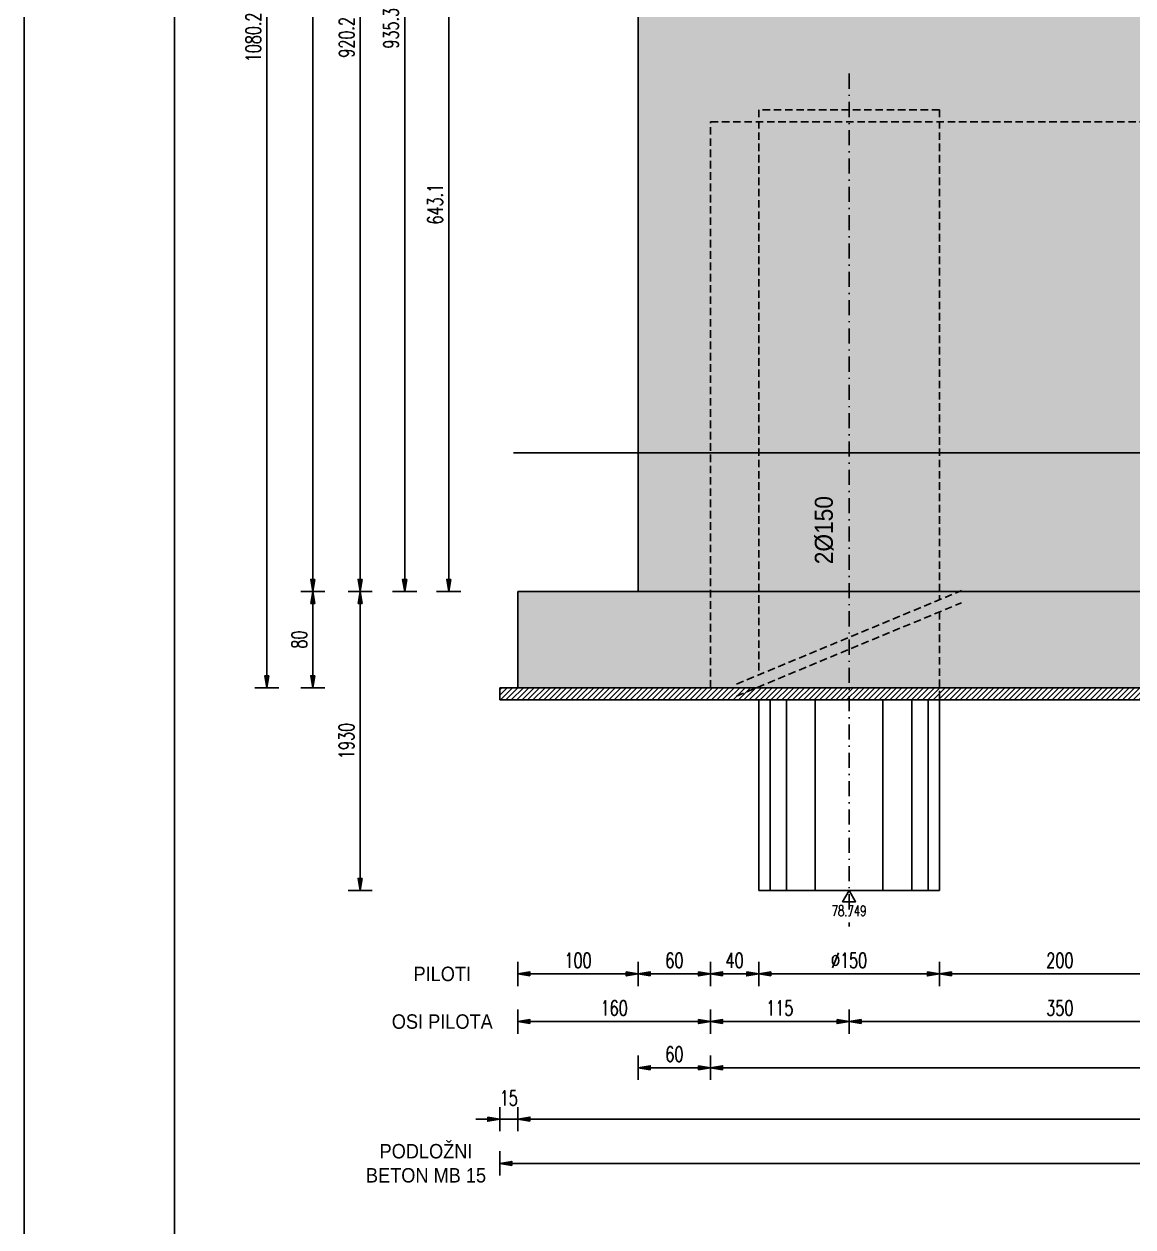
# Model space of a CAD drawing. Extents: x 4294 to 9958, y 64482 to 68154.
# Drawn here: x 4294 to 5215, y 66109 to 67108 of the extents above; entities that cross this region are included whole.
import ezdxf
from ezdxf.enums import TextEntityAlignment as Align

# ---------------------------------------------------------------- set-up
doc = ezdxf.new("R2010")
doc.units = 0
doc.header["$LTSCALE"] = 50
doc.header["$PDMODE"] = 34
doc.header["$PDSIZE"] = 5
doc.linetypes.add('CENTER', pattern=[0.47, 0.25, -0.1, 0.02, -0.1])
doc.linetypes.add('HIDDEN2', pattern=[0.1875, 0.125, -0.0625])
doc.layers.get('DEFPOINTS').update_dxf_attribs({"linetype": 'CONTINUOUS'})
for name, color, linetype in [('BETON', 7, 'CONTINUOUS'), ('BETON tan', 40, 'CONTINUOUS'), ('KOTE', 4, 'CONTINUOUS'), ('NEVIDLJIVO', 9, 'HIDDEN2'), ('OSI', 2, 'CENTER'), ('POM', 9, 'CONTINUOUS'), ('TANKO', 8, 'CONTINUOUS'), ('TEKST', 7, 'CONTINUOUS')]:
    doc.layers.add(name, color=color, linetype=linetype)
doc.styles.add('KOTE', font='romans.shx', dxfattribs={"width": 0.7})
doc.styles.get("Standard").update_dxf_attribs({"font": 'romans.shx', "width": 0.9})
doc.dimstyles.new('M50', dxfattribs={"dimscale": 100, "dimtxt": 0.125, "dimasz": 0.1, "dimexe": 0.4, "dimexo": 2, "dimgap": 0.05, "dimtad": 1, "dimdec": 1, "dimrnd": 0.01, "dimdsep": 46, "dimtxsty": 'KOTE', "dimblk1": 'S', "dimblk2": 'S', "dimsah": 1, "dimcen": 0.4, "dimdle": 0.4, "dimse1": 1, "dimse2": 1, "dimclrd": 8, "dimclre": 251, "dimclrt": 4, "dimadec": 0, "dimazin": 0, "dimtfac": 1, "dimtdec": 1, "dimtmove": 2, "dimatfit": 3, "dimldrblk": 'S', "dimfxl": 0, "dimtvp": 1, "dimtolj": 1, "dimtzin": 4, "dimarcsym": 0})

# ---------------------------------------------------------------- blocks, each defined once
blk = doc.blocks.new('S')
at = {"layer": 'KOTE', "color": 9}
blk.add_line((0, 1), (0, -1), dxfattribs=at)
blk.add_lwpolyline([(-1, 0.167), (-1, -0.167), (0, 0)], close=True, dxfattribs=at)
at = {"layer": 'KOTE', "color": 9, "linetype": 'ByBlock'}
blk.add_solid([(-1, 0.167), (-1, -0.167), (0, 0)], dxfattribs=at)
blk = doc.blocks.new('*D326')
at = {"layer": 'DEFPOINTS', "color": 0}
for p in [(4804.43, 66637.07), (4704.43, 66557.07), (4804.43, 66319.41)]:
    blk.add_point(p, dxfattribs=at)
at = {"layer": 'POM', "color": 8, "lineweight": -2}
blk.add_line((4714.43, 66319.41), (4794.43, 66319.41), dxfattribs=at)
at = {"layer": 'POM', "color": 8, "lineweight": -2, "xscale": 10, "yscale": 10, "zscale": 10, "rotation": 180}
blk.add_blockref('S', (4704.43, 66319.41), dxfattribs=at)
at = {"layer": 'POM', "color": 8, "lineweight": -2, "xscale": 10, "yscale": 10, "zscale": 10}
blk.add_blockref('S', (4804.43, 66319.41), dxfattribs=at)
at = {"layer": 'POM', "color": 4, "insert": (4754.43, 66330.66), "char_height": 12.5, "attachment_point": 5, "style": 'KOTE'}
blk.add_mtext('\\A1;100', dxfattribs=at)
blk = doc.blocks.new('*D327')
at = {"layer": 'DEFPOINTS', "color": 0}
for p in [(4804.43, 66637.07), (4864.43, 66557.07), (4864.43, 66319.41)]:
    blk.add_point(p, dxfattribs=at)
at = {"layer": 'POM', "color": 8, "lineweight": -2}
blk.add_line((4814.43, 66319.41), (4854.43, 66319.41), dxfattribs=at)
at = {"layer": 'POM', "color": 8, "lineweight": -2, "xscale": 10, "yscale": 10, "zscale": 10, "rotation": 180}
blk.add_blockref('S', (4804.43, 66319.41), dxfattribs=at)
at = {"layer": 'POM', "color": 8, "lineweight": -2, "xscale": 10, "yscale": 10, "zscale": 10}
blk.add_blockref('S', (4864.43, 66319.41), dxfattribs=at)
at = {"layer": 'POM', "color": 4, "insert": (4834.43, 66330.66), "char_height": 12.5, "attachment_point": 5, "style": 'KOTE'}
blk.add_mtext('\\A1;60', dxfattribs=at)
blk = doc.blocks.new('*D328')
at = {"layer": 'DEFPOINTS', "color": 0}
for p in [(4864.43, 66557.07), (4904.43, 66388.71), (4904.43, 66319.41)]:
    blk.add_point(p, dxfattribs=at)
at = {"layer": 'POM', "color": 8, "lineweight": -2}
blk.add_line((4874.43, 66319.41), (4894.43, 66319.41), dxfattribs=at)
at = {"layer": 'POM', "color": 8, "lineweight": -2, "xscale": 10, "yscale": 10, "zscale": 10, "rotation": 180}
blk.add_blockref('S', (4864.43, 66319.41), dxfattribs=at)
at = {"layer": 'POM', "color": 8, "lineweight": -2, "xscale": 10, "yscale": 10, "zscale": 10}
blk.add_blockref('S', (4904.43, 66319.41), dxfattribs=at)
at = {"layer": 'POM', "color": 4, "insert": (4884.43, 66330.66), "char_height": 12.5, "attachment_point": 5, "style": 'KOTE'}
blk.add_mtext('\\A1;40', dxfattribs=at)
blk = doc.blocks.new('*D329')
at = {"layer": 'DEFPOINTS', "color": 0}
for p in [(4904.43, 66388.71), (5054.43, 66388.71), (5054.43, 66319.41)]:
    blk.add_point(p, dxfattribs=at)
at = {"layer": 'POM', "color": 8, "lineweight": -2}
blk.add_line((4914.43, 66319.41), (5044.43, 66319.41), dxfattribs=at)
at = {"layer": 'POM', "color": 8, "lineweight": -2, "xscale": 10, "yscale": 10, "zscale": 10, "rotation": 180}
blk.add_blockref('S', (4904.43, 66319.41), dxfattribs=at)
at = {"layer": 'POM', "color": 8, "lineweight": -2, "xscale": 10, "yscale": 10, "zscale": 10}
blk.add_blockref('S', (5054.43, 66319.41), dxfattribs=at)
at = {"layer": 'POM', "color": 4, "insert": (4979.43, 66330.66), "char_height": 12.5, "attachment_point": 5, "style": 'KOTE'}
blk.add_mtext('\\A1;%%c150', dxfattribs=at)
blk = doc.blocks.new('*D330')
at = {"layer": 'DEFPOINTS', "color": 0}
for p in [(5054.43, 66388.71), (5254.43, 66388.71), (5254.43, 66319.41)]:
    blk.add_point(p, dxfattribs=at)
at = {"layer": 'POM', "color": 8, "lineweight": -2}
blk.add_line((5064.43, 66319.41), (5244.43, 66319.41), dxfattribs=at)
at = {"layer": 'POM', "color": 8, "lineweight": -2, "xscale": 10, "yscale": 10, "zscale": 10, "rotation": 180}
blk.add_blockref('S', (5054.43, 66319.41), dxfattribs=at)
at = {"layer": 'POM', "color": 8, "lineweight": -2, "xscale": 10, "yscale": 10, "zscale": 10}
blk.add_blockref('S', (5254.43, 66319.41), dxfattribs=at)
at = {"layer": 'POM', "color": 4, "insert": (5154.43, 66330.66), "char_height": 12.5, "attachment_point": 5, "style": 'KOTE'}
blk.add_mtext('\\A1;200', dxfattribs=at)
blk = doc.blocks.new('*D339')
at = {"layer": 'DEFPOINTS', "color": 0}
for p in [(4704.43, 66557.07), (4864.43, 66557.07), (4864.43, 66279.82)]:
    blk.add_point(p, dxfattribs=at)
at = {"layer": 'POM', "color": 8, "lineweight": -2}
blk.add_line((4714.43, 66279.82), (4854.43, 66279.82), dxfattribs=at)
at = {"layer": 'POM', "color": 8, "lineweight": -2, "xscale": 10, "yscale": 10, "zscale": 10, "rotation": 180}
blk.add_blockref('S', (4704.43, 66279.82), dxfattribs=at)
at = {"layer": 'POM', "color": 8, "lineweight": -2, "xscale": 10, "yscale": 10, "zscale": 10}
blk.add_blockref('S', (4864.43, 66279.82), dxfattribs=at)
at = {"layer": 'POM', "color": 4, "insert": (4784.43, 66291.07), "char_height": 12.5, "attachment_point": 5, "style": 'KOTE'}
blk.add_mtext('\\A1;160', dxfattribs=at)
blk = doc.blocks.new('*D340')
at = {"layer": 'DEFPOINTS', "color": 0}
for p in [(4864.43, 66557.07), (4979.43, 66358.71), (4979.43, 66279.82)]:
    blk.add_point(p, dxfattribs=at)
at = {"layer": 'POM', "color": 8, "lineweight": -2}
blk.add_line((4874.43, 66279.82), (4969.43, 66279.82), dxfattribs=at)
at = {"layer": 'POM', "color": 8, "lineweight": -2, "xscale": 10, "yscale": 10, "zscale": 10, "rotation": 180}
blk.add_blockref('S', (4864.43, 66279.82), dxfattribs=at)
at = {"layer": 'POM', "color": 8, "lineweight": -2, "xscale": 10, "yscale": 10, "zscale": 10}
blk.add_blockref('S', (4979.43, 66279.82), dxfattribs=at)
at = {"layer": 'POM', "color": 4, "insert": (4921.93, 66291.07), "char_height": 12.5, "attachment_point": 5, "style": 'KOTE'}
blk.add_mtext('\\A1;115', dxfattribs=at)
blk = doc.blocks.new('*D341')
at = {"layer": 'DEFPOINTS', "color": 0}
for p in [(4979.43, 66358.71), (5329.43, 66358.71), (5329.43, 66279.82)]:
    blk.add_point(p, dxfattribs=at)
at = {"layer": 'POM', "color": 8, "lineweight": -2}
blk.add_line((4989.43, 66279.82), (5319.43, 66279.82), dxfattribs=at)
at = {"layer": 'POM', "color": 8, "lineweight": -2, "xscale": 10, "yscale": 10, "zscale": 10, "rotation": 180}
blk.add_blockref('S', (4979.43, 66279.82), dxfattribs=at)
at = {"layer": 'POM', "color": 8, "lineweight": -2, "xscale": 10, "yscale": 10, "zscale": 10}
blk.add_blockref('S', (5329.43, 66279.82), dxfattribs=at)
at = {"layer": 'POM', "color": 4, "insert": (5154.43, 66291.07), "char_height": 12.5, "attachment_point": 5, "style": 'KOTE'}
blk.add_mtext('\\A1;350', dxfattribs=at)
blk = doc.blocks.new('*D346')
at = {"layer": 'DEFPOINTS', "color": 0}
for p in [(4864.43, 66557.07), (6144.43, 66557.07), (6144.43, 66241.58)]:
    blk.add_point(p, dxfattribs=at)
at = {"layer": 'POM', "color": 8, "lineweight": -2}
blk.add_line((4874.43, 66241.58), (6134.43, 66241.58), dxfattribs=at)
at = {"layer": 'POM', "color": 8, "lineweight": -2, "xscale": 10, "yscale": 10, "zscale": 10, "rotation": 180}
blk.add_blockref('S', (4864.43, 66241.58), dxfattribs=at)
at = {"layer": 'POM', "color": 8, "lineweight": -2, "xscale": 10, "yscale": 10, "zscale": 10}
blk.add_blockref('S', (6144.43, 66241.58), dxfattribs=at)
at = {"layer": 'POM', "color": 4, "insert": (5504.43, 66252.83), "char_height": 12.5, "attachment_point": 5, "style": 'KOTE'}
blk.add_mtext('\\A1;1280', dxfattribs=at)
blk = doc.blocks.new('*D347')
at = {"layer": 'DEFPOINTS', "color": 0}
for p in [(4704.43, 66557.07), (6304.43, 66557.07), (6304.43, 66198.84)]:
    blk.add_point(p, dxfattribs=at)
at = {"layer": 'POM', "color": 8, "lineweight": -2}
blk.add_line((4714.43, 66198.84), (6294.43, 66198.84), dxfattribs=at)
at = {"layer": 'POM', "color": 8, "lineweight": -2, "xscale": 10, "yscale": 10, "zscale": 10, "rotation": 180}
blk.add_blockref('S', (4704.43, 66198.84), dxfattribs=at)
at = {"layer": 'POM', "color": 8, "lineweight": -2, "xscale": 10, "yscale": 10, "zscale": 10}
blk.add_blockref('S', (6304.43, 66198.84), dxfattribs=at)
at = {"layer": 'POM', "color": 4, "insert": (5504.43, 66210.09), "char_height": 12.5, "attachment_point": 5, "style": 'KOTE'}
blk.add_mtext('\\A1;1600', dxfattribs=at)
blk = doc.blocks.new('*D348')
at = {"layer": 'DEFPOINTS', "color": 0}
for p in [(4704.43, 66557.07), (4689.43, 66547.07), (4704.43, 66198.84)]:
    blk.add_point(p, dxfattribs=at)
at = {"layer": 'POM', "color": 8, "lineweight": -2}
for p, q in [((4679.43, 66198.84), (4669.43, 66198.84)), ((4689.43, 66198.84), (4704.43, 66198.84)), ((4714.43, 66198.84), (4724.43, 66198.84))]:
    blk.add_line(p, q, dxfattribs=at)
at = {"layer": 'POM', "color": 8, "lineweight": -2, "xscale": 10, "yscale": 10, "zscale": 10}
blk.add_blockref('S', (4689.43, 66198.84), dxfattribs=at)
at = {"layer": 'POM', "color": 8, "lineweight": -2, "xscale": 10, "yscale": 10, "zscale": 10, "rotation": 180}
blk.add_blockref('S', (4704.43, 66198.84), dxfattribs=at)
at = {"layer": 'POM', "color": 4, "insert": (4696.93, 66216.39), "char_height": 12.5, "attachment_point": 5, "style": 'KOTE'}
blk.add_mtext('\\A1;15', dxfattribs=at)
blk = doc.blocks.new('*D350')
at = {"layer": 'DEFPOINTS', "color": 0}
for p in [(4689.43, 66547.07), (6319.43, 66547.07), (6319.43, 66162.15)]:
    blk.add_point(p, dxfattribs=at)
at = {"layer": 'POM', "color": 8, "lineweight": -2}
blk.add_line((4699.43, 66162.15), (6309.43, 66162.15), dxfattribs=at)
at = {"layer": 'POM', "color": 8, "lineweight": -2, "xscale": 10, "yscale": 10, "zscale": 10, "rotation": 180}
blk.add_blockref('S', (4689.43, 66162.15), dxfattribs=at)
at = {"layer": 'POM', "color": 8, "lineweight": -2, "xscale": 10, "yscale": 10, "zscale": 10}
blk.add_blockref('S', (6319.43, 66162.15), dxfattribs=at)
at = {"layer": 'POM', "color": 4, "insert": (5504.43, 66173.4), "char_height": 12.5, "attachment_point": 5, "style": 'KOTE'}
blk.add_mtext('\\A1;1630', dxfattribs=at)
blk = doc.blocks.new('*D351')
at = {"layer": 'DEFPOINTS', "color": 0}
for p in [(4804.43, 66637.07), (4864.43, 66557.07), (4864.43, 66241.58)]:
    blk.add_point(p, dxfattribs=at)
at = {"layer": 'POM', "color": 8, "lineweight": -2}
blk.add_line((4814.43, 66241.58), (4854.43, 66241.58), dxfattribs=at)
at = {"layer": 'POM', "color": 8, "lineweight": -2, "xscale": 10, "yscale": 10, "zscale": 10, "rotation": 180}
blk.add_blockref('S', (4804.43, 66241.58), dxfattribs=at)
at = {"layer": 'POM', "color": 8, "lineweight": -2, "xscale": 10, "yscale": 10, "zscale": 10}
blk.add_blockref('S', (4864.43, 66241.58), dxfattribs=at)
at = {"layer": 'POM', "color": 4, "insert": (4834.43, 66252.83), "char_height": 12.5, "attachment_point": 5, "style": 'KOTE'}
blk.add_mtext('\\A1;60', dxfattribs=at)
blk = doc.blocks.new('*D368')
at = {"layer": 'DEFPOINTS', "color": 0}
for p in [(4534.17, 66637.08), (4704.43, 66637.08), (4689.43, 66557.08)]:
    blk.add_point(p, dxfattribs=at)
at = {"layer": 'POM', "color": 8, "lineweight": -2}
blk.add_line((4534.17, 66567.08), (4534.17, 66627.08), dxfattribs=at)
at = {"layer": 'POM', "color": 8, "lineweight": -2, "xscale": 10, "yscale": 10, "zscale": 10}
for p, rotation in [((4534.17, 66637.08), 89.9997668163037), ((4534.17, 66557.08), 269.9997668163037)]:
    blk.add_blockref('S', p, dxfattribs=dict(at, rotation=rotation))
at = {"layer": 'POM', "color": 4, "insert": (4522.92, 66597.08), "char_height": 12.5, "attachment_point": 5, "rotation": 89.99977, "style": 'KOTE'}
blk.add_mtext('\\A1;80', dxfattribs=at)
blk = doc.blocks.new('*D369')
at = {"layer": 'DEFPOINTS', "color": 0}
for p in [(4647.05, 67280.17), (4854.44, 67280.17), (4704.43, 66637.08)]:
    blk.add_point(p, dxfattribs=at)
at = {"layer": 'POM', "color": 8, "lineweight": -2}
blk.add_line((4647.04, 66647.08), (4647.05, 67270.17), dxfattribs=at)
at = {"layer": 'POM', "color": 8, "lineweight": -2, "xscale": 10, "yscale": 10, "zscale": 10}
for p, rotation in [((4647.05, 67280.17), 89.9997668163037), ((4647.04, 66637.08), 269.9997668163037)]:
    blk.add_blockref('S', p, dxfattribs=dict(at, rotation=rotation))
at = {"layer": 'POM', "color": 4, "insert": (4635.79, 66958.63), "char_height": 12.5, "attachment_point": 5, "rotation": 89.99977, "style": 'KOTE'}
blk.add_mtext('\\A1;643.1', dxfattribs=at)
blk = doc.blocks.new('*D374')
at = {"layer": 'DEFPOINTS', "color": 0}
for p in [(4610.49, 67572.39), (4804.43, 67572.39), (4704.43, 66637.08)]:
    blk.add_point(p, dxfattribs=at)
at = {"layer": 'POM', "color": 8, "lineweight": -2}
blk.add_line((4610.48, 66647.08), (4610.49, 67562.39), dxfattribs=at)
at = {"layer": 'POM', "color": 8, "lineweight": -2, "xscale": 10, "yscale": 10, "zscale": 10}
for p, rotation in [((4610.49, 67572.39), 89.9997668163037), ((4610.48, 66637.08), 269.9997668163037)]:
    blk.add_blockref('S', p, dxfattribs=dict(at, rotation=rotation))
at = {"layer": 'POM', "color": 4, "insert": (4599.24, 67104.73), "char_height": 12.5, "attachment_point": 5, "rotation": 89.99977, "style": 'KOTE'}
blk.add_mtext('\\A1;935.3', dxfattribs=at)
blk = doc.blocks.new('*D377')
at = {"layer": 'DEFPOINTS', "color": 0}
for p in [(4779.43, 67557.31), (4573.48, 66637.08), (4704.43, 66637.08)]:
    blk.add_point(p, dxfattribs=at)
at = {"layer": 'POM', "color": 8, "lineweight": -2}
blk.add_line((4573.49, 67547.31), (4573.48, 66647.08), dxfattribs=at)
at = {"layer": 'POM', "color": 8, "lineweight": -2, "xscale": 10, "yscale": 10, "zscale": 10}
for p, rotation in [((4573.49, 67557.31), 89.99976681630372), ((4573.48, 66637.08), 269.9997668163037)]:
    blk.add_blockref('S', p, dxfattribs=dict(at, rotation=rotation))
at = {"layer": 'POM', "color": 4, "insert": (4562.24, 67097.19), "char_height": 12.5, "attachment_point": 5, "rotation": 89.99977, "style": 'KOTE'}
blk.add_mtext('\\A1;920.2', dxfattribs=at)
blk = doc.blocks.new('*D378')
at = {"layer": 'DEFPOINTS', "color": 0}
for p in [(4534.17, 67637.31), (4779.43, 67637.31), (4704.43, 66637.08)]:
    blk.add_point(p, dxfattribs=at)
at = {"layer": 'POM', "color": 8, "lineweight": -2}
blk.add_line((4534.17, 66647.08), (4534.17, 67627.31), dxfattribs=at)
at = {"layer": 'POM', "color": 8, "lineweight": -2, "xscale": 10, "yscale": 10, "zscale": 10}
for p, rotation in [((4534.17, 67637.31), 89.9997668163037), ((4534.17, 66637.08), 269.9997668163037)]:
    blk.add_blockref('S', p, dxfattribs=dict(at, rotation=rotation))
at = {"layer": 'POM', "color": 4, "insert": (4522.92, 67137.19), "char_height": 12.5, "attachment_point": 5, "rotation": 89.99977, "style": 'KOTE'}
blk.add_mtext('\\A1;1000.2', dxfattribs=at)
blk = doc.blocks.new('*D379')
at = {"layer": 'DEFPOINTS', "color": 0}
for p in [(4496.12, 67637.31), (4779.43, 67637.31), (4689.43, 66557.08)]:
    blk.add_point(p, dxfattribs=at)
at = {"layer": 'POM', "color": 8, "lineweight": -2}
blk.add_line((4496.12, 66567.08), (4496.12, 67627.31), dxfattribs=at)
at = {"layer": 'POM', "color": 8, "lineweight": -2, "xscale": 10, "yscale": 10, "zscale": 10}
for p, rotation in [((4496.12, 67637.31), 89.9997668163037), ((4496.12, 66557.08), 269.9997668163037)]:
    blk.add_blockref('S', p, dxfattribs=dict(at, rotation=rotation))
at = {"layer": 'POM', "color": 4, "insert": (4484.87, 67097.19), "char_height": 12.5, "attachment_point": 5, "rotation": 89.99977, "style": 'KOTE'}
blk.add_mtext('\\A1;1080.2', dxfattribs=at)
blk = doc.blocks.new('*D411')
at = {"layer": 'BETON tan', "color": 8, "lineweight": -2}
blk.add_line((4573.48, 66627.08), (4573.48, 66398.71), dxfattribs=at)
at = {"layer": 'DEFPOINTS', "color": 0}
for p in [(4704.43, 66637.08), (4573.48, 66388.71), (4904.43, 66388.71)]:
    blk.add_point(p, dxfattribs=at)
at = {"layer": 'BETON tan', "color": 8, "lineweight": -2, "xscale": 10, "yscale": 10, "zscale": 10}
for p, rotation in [((4573.48, 66637.08), 90), ((4573.48, 66388.71), 270)]:
    blk.add_blockref('S', p, dxfattribs=dict(at, rotation=rotation))
at = {"layer": 'BETON tan', "color": 4, "insert": (4562.18, 66512.89), "char_height": 12.5, "attachment_point": 5, "rotation": 90, "style": 'KOTE'}
blk.add_mtext('\\A1;{\\fRomanS|b0|i0|c238|p2;1930}', dxfattribs=at)
blk = doc.blocks.new('dKOT')
at = {"layer": 'TANKO'}
blk.add_lwpolyline([(0, 0), (0.155, -0.268), (-0.155, -0.268)], close=True, dxfattribs=at)
at = {"layer": 'KOTE', "style": 'KOTE', "width": 0.7}
blk.add_attdef('KOTA', text='', height=0.25, dxfattribs=at).set_placement((0, -0.482), align=Align.MIDDLE)

msp = doc.modelspace()

# ---------------------------------------------------------------- hatches: boundary and pattern name
at = {"layer": 'BETON tan'}
h = msp.add_hatch(dxfattribs=at)
h.set_pattern_fill('DOTS', color=256, style=0)
h.paths.add_polyline_path([(4804.43, 67187.07), (5300.53, 67187.07), (5300.53, 67107.02), (4804.43, 67107.02)])
h.paths.add_polyline_path([(5020.68, 67140.11), (5048.18, 67140.11), (5048.18, 67121.36), (5020.68, 67121.36)], flags=24)
h.paths.add_polyline_path([(5020.68, 67174.16), (5048.18, 67174.16), (5048.18, 67155.41), (5020.68, 67155.41)], flags=24)
h.paths.add_polyline_path([(4951.72, 67174.16), (4972.14, 67174.16), (4972.14, 67155.41), (4951.72, 67155.41)], flags=24)
h.paths.add_polyline_path([(4891.73, 67174.16), (4912.14, 67174.16), (4912.14, 67155.41), (4891.73, 67155.41)], flags=24)
h.paths.add_polyline_path([(5096.72, 67174.16), (5117.14, 67174.16), (5117.14, 67155.41), (5096.72, 67155.41)], flags=24)
h.paths.add_polyline_path([(5255.06, 67174.16), (5283.81, 67174.16), (5283.81, 67155.41), (5255.06, 67155.41)], flags=24)
h = msp.add_hatch(dxfattribs=at)
h.set_pattern_fill('DOTS', color=256, style=0)
h.paths.add_polyline_path([(4804.43, 67107.02), (5300.53, 67107.02), (5300.53, 67026.97), (4804.43, 67026.97)])
h.paths.add_polyline_path([(4804.43, 67026.97), (5300.53, 67026.97), (5300.53, 66946.91), (4804.43, 66946.91)])
h = msp.add_hatch(dxfattribs=at)
h.set_pattern_fill('DOTS', color=256, style=0)
h.paths.add_polyline_path([(4804.43, 66946.91), (5300.53, 66946.91), (5300.53, 66866.86), (4804.43, 66866.86)])
h.paths.add_polyline_path([(4804.43, 66866.86), (5300.53, 66866.86), (5300.53, 66786.81), (4804.43, 66786.81)])
h = msp.add_hatch(dxfattribs=at)
h.set_pattern_fill('DOTS', color=256, style=0)
h.paths.add_polyline_path([(4804.43, 66786.81), (5300.53, 66786.81), (5300.53, 66706.76), (4804.43, 66706.76)])
h.paths.add_polyline_path([(5300.53, 66706.76), (4804.43, 66706.76), (4804.43, 66637.07), (5300.53, 66637.07)])
h.paths.add_polyline_path([(4946.92, 66656.63), (4946.92, 66719.3), (4970.58, 66719.3), (4970.58, 66656.63)], flags=9)
h = msp.add_hatch(dxfattribs=at)
h.set_pattern_fill('DOTS', color=256, style=0)
h.paths.add_polyline_path([(4704.43, 66637.07), (5184.98, 66637.07), (5184.98, 66557.07), (4704.43, 66557.07)])
h = msp.add_hatch(dxfattribs=at)
h.set_pattern_fill('DOTS', color=256, style=0)
h.paths.add_polyline_path([(5184.98, 66637.07), (5504.43, 66637.08), (5504.44, 66557.07), (5184.98, 66557.07)])
h.paths.add_polyline_path([(5483.81, 66586.86), (5483.81, 66607.28), (5502.56, 66607.28), (5502.56, 66586.86)], flags=24)
at = {"layer": 'POM'}
h = msp.add_hatch(dxfattribs=at)
h.set_pattern_fill('ANSI31', color=256, style=0)
h.set_pattern_definition([(45, (-0.0003, 10), (-2.24506403, 2.24506403), [])])
h.paths.add_polyline_path([(4704.43, 66557.07), (4689.43, 66557.07), (4689.43, 66547.07), (6319.43, 66547.07), (6319.43, 66557.07), (6304.43, 66557.07)])

# ---------------------------------------------------------------- linework, layer by layer
at = {"layer": 'BETON'}
for p, q in [((4804.43, 67572.39), (4804.43, 66637.07)), ((4700.87, 66752.2), (6334.59, 66752.2)), ((4704.43, 66637.07), (6304.43, 66637.07)), ((4704.43, 66557.07), (4704.43, 66637.07)), ((4704.43, 66557.07), (6304.43, 66557.07))]:
    msp.add_line(p, q, dxfattribs=at)
for points in [[(4294.49, 64481.61), (9957.6, 64481.61), (9957.6, 68153.83), (4294.49, 68153.83)], [(4419.49, 64506.61), (9932.6, 64506.61), (9932.6, 68128.83), (4419.49, 68128.83)]]:
    msp.add_lwpolyline(points, close=True, dxfattribs=at)
at = {"layer": 'BETON tan'}
for p, q in [((4904.43, 66388.71), (4904.43, 66547.07)), ((5054.43, 66388.71), (5054.43, 66547.07)), ((4904.43, 66388.71), (5054.43, 66388.71))]:
    msp.add_line(p, q, dxfattribs=at)
at = {"layer": 'NEVIDLJIVO'}
for p, q in [((4904.43, 67037.07), (4904.43, 66567.77)), ((5054.43, 67037.07), (4904.43, 67037.07)), ((5054.43, 67037.07), (5054.43, 66630.08)), ((4864.43, 67027.07), (6144.43, 67027.07)), ((4864.43, 66557.07), (4864.43, 67027.07)), ((4885.96, 66560.1), (5072.9, 66637.76)), ((4885.96, 66550.1), (5072.9, 66627.76)), ((5054.43, 66620.08), (5054.43, 66547.07))]:
    msp.add_line(p, q, dxfattribs=at)
at = {"layer": 'OSI'}
msp.add_line((4979.43, 67067.07), (4979.43, 66358.71), dxfattribs=at)
at = {"layer": 'POM'}
for p, q in [((4704.43, 66557.07), (4689.43, 66557.07)), ((4689.43, 66557.07), (4689.43, 66547.07)), ((6319.43, 66547.07), (4689.43, 66547.07)), ((4913.82, 66547.07), (4913.82, 66388.71)), ((4927.37, 66547.07), (4927.37, 66388.71)), ((4951.35, 66547.07), (4951.35, 66388.71)), ((5007.52, 66547.07), (5007.52, 66388.71)), ((5031.5, 66547.07), (5031.5, 66388.71)), ((5045.05, 66547.07), (5045.05, 66388.71))]:
    msp.add_line(p, q, dxfattribs=at)

# ---------------------------------------------------------------- block references
at = {"layer": 'POM', "xscale": 35, "yscale": 35, "zscale": 35}
msp.add_blockref('dKOT', (4979.43, 66388.71), dxfattribs=at).add_auto_attribs({'KOTA': '78.749'})

# ---------------------------------------------------------------- texts
at = {"layer": 'TEKST', "insert": (4958.75, 66687.97), "char_height": 15, "attachment_point": 5, "rotation": 90}
msp.add_mtext('{\\fArial|b0|i0|c238|p34;2%%c150}', dxfattribs=at)
at = {"layer": 'TEKST', "char_height": 12, "attachment_point": 5}
for s, insert in [('{\\fArial|b0|i0|c238|p34;PILOTI}', (4641.7, 66319.41)), ('{\\fArial|b0|i0|c238|p34;OSI PILOTA}', (4641.7, 66279.82)), ('{\\fArial|b0|i0|c238|p34;PODLOŽNI\\PBETON MB 15}', (4628.19, 66162.15))]:
    msp.add_mtext(s, dxfattribs=dict(at, insert=insert))

# ---------------------------------------------------------------- dimensions: what is measured, and where the dimension line sits
at = {"layer": 'BETON tan'}
dim = msp.add_linear_dim(base=(4573.48, 66388.71), p1=(4704.43, 66637.08), p2=(4904.43, 66388.71), angle=90, text='{\\fRomanS|b0|i0|c238|p2;1930}', dimstyle='M50', dxfattribs=at)
dim.commit()
dim.dimension.update_dxf_attribs({"geometry": '*D411', "text_midpoint": (4562.18, 66512.89)})
at = {"layer": 'POM'}
for base, p1, p2, picture, middle in [((4496.12, 67637.31), (4689.43, 66557.08), (4779.43, 67637.31), '*D379', (4484.87, 67097.19)), ((4534.17, 67637.31), (4704.43, 66637.08), (4779.43, 67637.31), '*D378', (4522.92, 67137.19)), ((4610.49, 67572.39), (4704.43, 66637.08), (4804.43, 67572.39), '*D374', (4599.24, 67104.73)), ((4573.48, 66637.08), (4779.43, 67557.31), (4704.43, 66637.08), '*D377', (4562.24, 67097.19)), ((4647.05, 67280.17), (4704.43, 66637.08), (4854.44, 67280.17), '*D369', (4635.79, 66958.63)), ((4534.17, 66637.08), (4689.43, 66557.08), (4704.43, 66637.08), '*D368', (4522.92, 66597.08))]:
    dim = msp.add_linear_dim(base=base, p1=p1, p2=p2, angle=89.99977, dimstyle='M50', dxfattribs=at)
    dim.commit()
    dim.dimension.update_dxf_attribs({"geometry": picture, "text_midpoint": middle})
for base, p1, p2, picture, middle in [((4804.43, 66319.41), (4704.43, 66557.07), (4804.43, 66637.07), '*D326', (4754.43, 66330.66)), ((4864.43, 66319.41), (4804.43, 66637.07), (4864.43, 66557.07), '*D327', (4834.43, 66330.66)), ((4864.43, 66241.58), (4804.43, 66637.07), (4864.43, 66557.07), '*D351', (4834.43, 66252.83)), ((4864.43, 66279.82), (4704.43, 66557.07), (4864.43, 66557.07), '*D339', (4784.43, 66291.07)), ((6304.43, 66198.84), (4704.43, 66557.07), (6304.43, 66557.07), '*D347', (5504.43, 66210.09)), ((4904.43, 66319.41), (4864.43, 66557.07), (4904.43, 66388.71), '*D328', (4884.43, 66330.66)), ((4979.43, 66279.82), (4864.43, 66557.07), (4979.43, 66358.71), '*D340', (4921.93, 66291.07)), ((6144.43, 66241.58), (4864.43, 66557.07), (6144.43, 66557.07), '*D346', (5504.43, 66252.83)), ((6319.43, 66162.15), (4689.43, 66547.07), (6319.43, 66547.07), '*D350', (5504.43, 66173.4)), ((5254.43, 66319.41), (5054.43, 66388.71), (5254.43, 66388.71), '*D330', (5154.43, 66330.66)), ((5329.43, 66279.82), (4979.43, 66358.71), (5329.43, 66358.71), '*D341', (5154.43, 66291.07))]:
    dim = msp.add_linear_dim(base=base, p1=p1, p2=p2, dimstyle='M50', dxfattribs=at)
    dim.commit()
    dim.dimension.update_dxf_attribs({"geometry": picture, "text_midpoint": middle})
dim = msp.add_linear_dim(base=(4704.43, 66198.84), p1=(4689.43, 66547.07), p2=(4704.43, 66557.07), dimstyle='M50', dxfattribs=at)
dim.commit()
dim.dimension.update_dxf_attribs({"geometry": '*D348', "text_midpoint": (4696.93, 66216.39), "dimtype": 160})
dim = msp.add_linear_dim(base=(5054.43, 66319.41), p1=(4904.43, 66388.71), p2=(5054.43, 66388.71), text='%%c<>', dimstyle='M50', dxfattribs=at)
dim.commit()
dim.dimension.update_dxf_attribs({"geometry": '*D329', "text_midpoint": (4979.43, 66330.66)})

doc.saveas('drawing.dxf')
